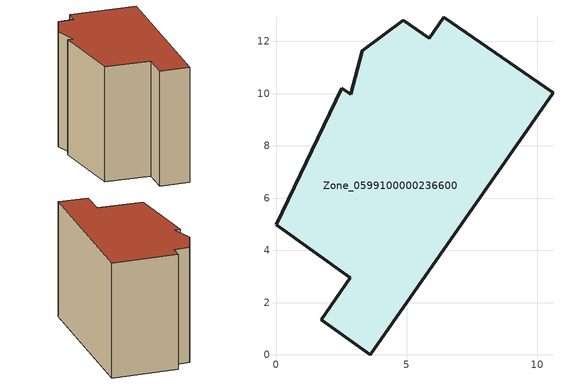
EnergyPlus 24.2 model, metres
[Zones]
Zone_0599100000236600
 floor ground (C_G): 2.87,9.97 3.3,11.65 4.87,12.81 5.87,12.13 6.43,12.93 10.61,10.03 3.6,0 1.74,1.34 2.84,2.95 0,4.98 2.52,10.21 z0
 wall outside (C_F): 3.6,0 10.61,10.03 6.43,12.93 5.87,12.13 4.87,12.81 3.3,11.65 2.87,9.97 2.52,10.21 0,4.98 2.84,2.95 1.74,1.34 3.6,0 z0:9
 roof outside (C_R): 2.87,9.97 2.52,10.21 0,4.98 2.84,2.95 1.74,1.34 3.6,0 10.61,10.03 6.43,12.93 5.87,12.13 4.87,12.81 3.3,11.65 z9
[BUILDING]
Pand.0599100000236600: North Axis=0; Terrain=City; Loads Convergence Tolerance Value=0.04; Temperature Convergence Tolerance Value=0.4; Solar Distribution=FullExterior; Maximum Number of Warmup Days=25; Minimum Number of Warmup Days=1
[Site:Location]
Rotterdam.The.Hague.AP_ZH_NLD Design_Conditions: Latitude=51.96; Longitude=4.45; Time Zone=1; Elevation=-4.5
[SITE:GROUNDTEMPERATURE:BUILDINGSURFACE]
18, 18, 18, 18, 18, 18, 18, 18, 18, 18, 18, 18
[MATERIAL] Thermal Absorptance=0.9; Solar Absorptance=0.7; Visible Absorptance=0.7
Name | Roughness | Thickness | Conductivity | Density | Specific Heat
G.TI.1946 | MediumSmooth | 0.15 | 1 | 540 | 1210
F.TI.1946 | Rough | 0.3 | 0.857143 | 1920 | 840
R.TI.1946 | MediumRough | 0.2 | 0.1 | 1500 | 1000
[CONSTRUCTION]
C_G: G.TI.1946
C_F: F.TI.1946
C_R: R.TI.1946
[ZONE]
Zone_0599100000236600: Type=1; Multiplier=1; Ceiling Height=Autocalculate; Volume=Autocalculate; Floor Area=autocalculate; Part of Total Floor Area=Yes
[ZONEINFILTRATION:DESIGNFLOWRATE]
Infil_Zone_0599100000236600: Zone or ZoneList or Space or SpaceList=Zone_0599100000236600; Schedule=AlwaysOn; Design Flow Rate Calculation Method=Flow/Area; Flow Rate per Floor Area=0.003; Constant Term Coefficient=1; Temperature Term Coefficient=0; Velocity Term Coefficient=0; Velocity Squared Term Coefficient=0
[HVACTEMPLATE:ZONE:IDEALLOADSAIRSYSTEM]
Zone_0599100000236600: Maximum Heating Supply Air Temperature=50; Minimum Cooling Supply Air Temperature=13; Maximum Heating Supply Air Humidity Ratio=0.0156; Minimum Cooling Supply Air Humidity Ratio=0.0077; Heating Limit=NoLimit; Cooling Limit=NoLimit; Dehumidification Control Type=ConstantSensibleHeatRatio; Cooling Sensible Heat Ratio=0.7; Dehumidification Setpoint=60; Humidification Control Type=None; Humidification Setpoint=30; Outdoor Air Method=None; Outdoor Air Flow Rate per Person=0.00944; Outdoor Air Flow Rate per Zone Floor Area=0; Outdoor Air Flow Rate per Zone=0; Demand Controlled Ventilation Type=None; Outdoor Air Economizer Type=NoEconomizer; Heat Recovery Type=None; Sensible Heat Recovery Effectiveness=0.7; Latent Heat Recovery Effectiveness=0.65
[ZONECONTROL:THERMOSTAT]
ThermostatControl_Zone_0599100000236600: Zone or ZoneList=Zone_0599100000236600; Control Type Schedule=DualSetpointControlType; Control 1=Thermostat_Zone_0599100000236600; Temperature Difference Between Cutout And Setpoint=0
[THERMOSTATSETPOINT:DUALSETPOINT]
Thermostat_Zone_0599100000236600: Heating Setpoint Temperature Schedule=HeatingSetpoint_Zone_0599100000236600; Cooling Setpoint Temperature Schedule=CoolingSetpoint_Zone_0599100000236600
[SCHEDULE:COMPACT]
HeatingSetpoint_Zone_0599100000236600: Through: 12/31, For: AllDays, Until: 24:00, 21
CoolingSetpoint_Zone_0599100000236600: Through: 12/31, For: AllDays, Until: 24:00, 24
DualSetpointControlType: Through: 12/31, For: AllDays, Until: 24:00, 4
AlwaysOn: Through: 12/31, For: AllDays, Until: 24:00, 1
